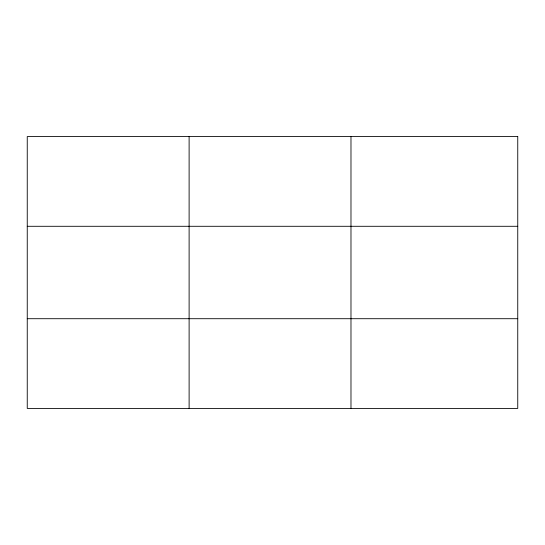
<?xml version="1.0" encoding="UTF-8"?>
<svg xmlns="http://www.w3.org/2000/svg" width="545" height="545" viewBox="0 0 545 545"><rect width="100%" height="100%" fill="white"/><g stroke="black" fill="none" stroke-linecap="round" stroke-linejoin="round"><path stroke-width="0.82" d="M189.115 136.591L189.115 408.409M350.98 136.591L350.98 408.409M27.25 226.291L517.75 226.291M27.25 318.709L517.75 318.709M517.75 136.591L517.75 408.409L27.25 408.409L27.25 136.591L517.75 136.591"/></g></svg>
